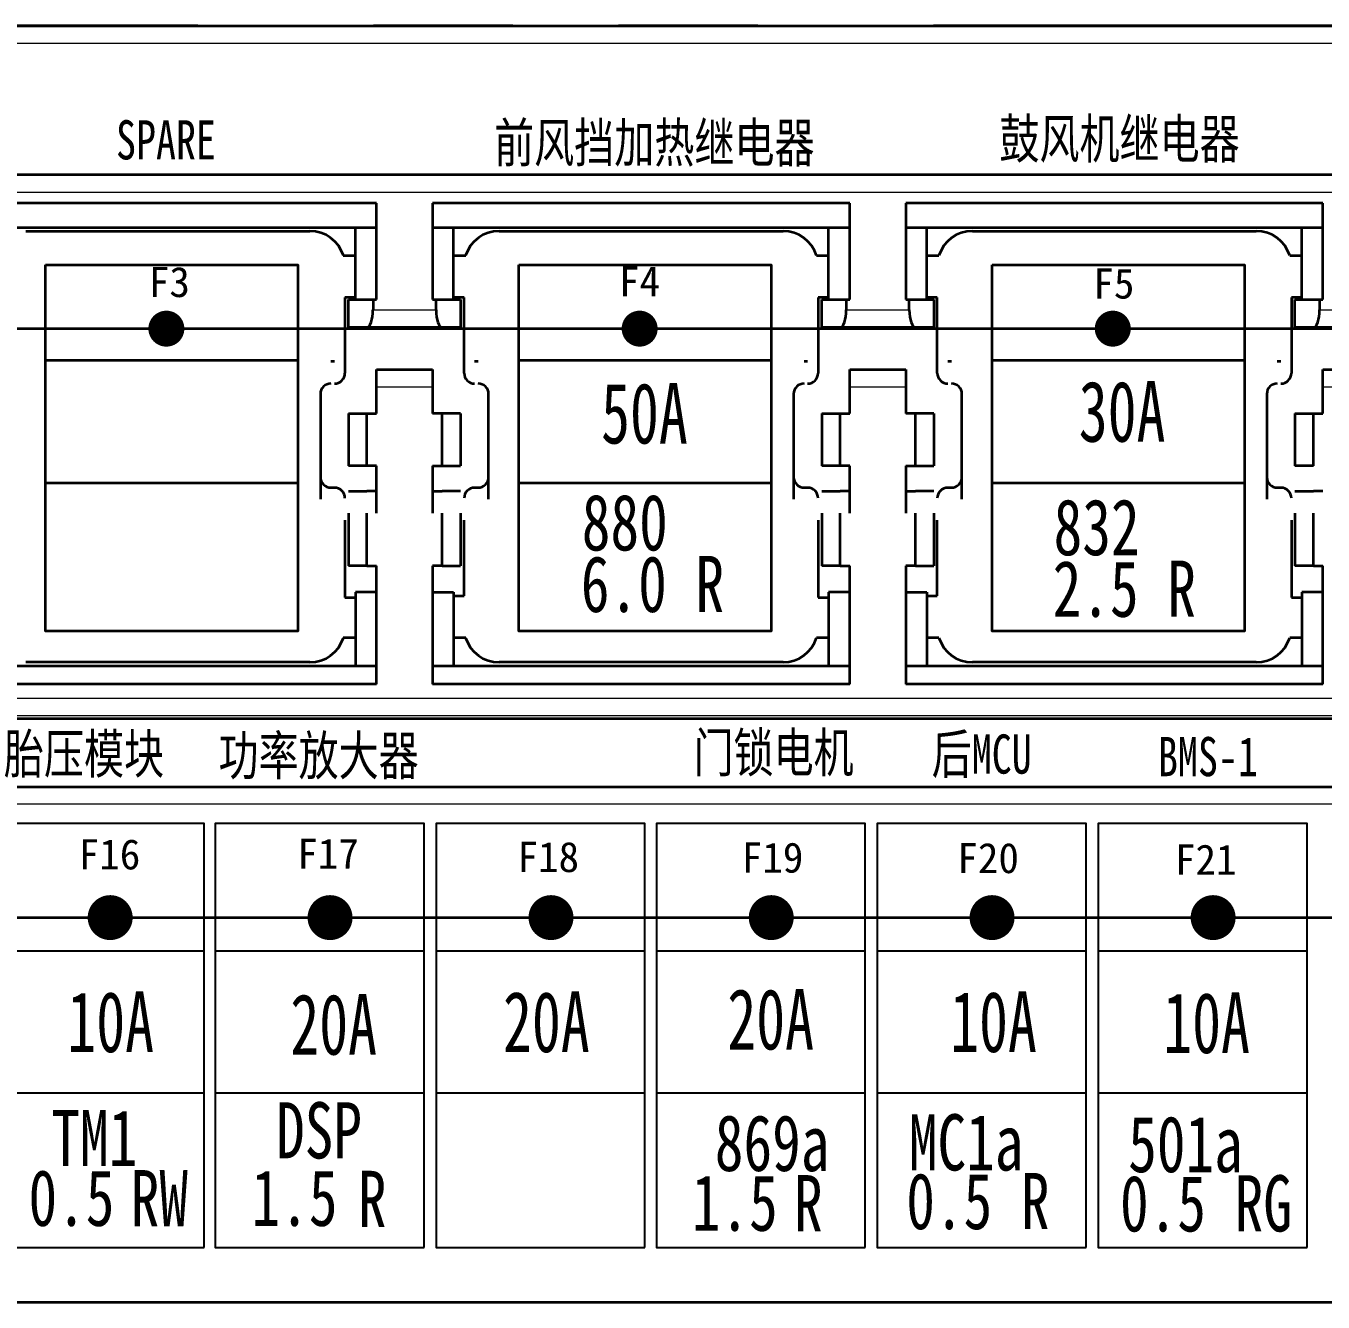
# Model space of a CAD drawing. Header units: millimetres. Extents: x 17 to 3784, y 12 to 1382.
# Drawn here: x 973.02 to 983.89, y 1095.22 to 1105.92 of the extents above; entities that cross this region are included whole.
import ezdxf

# ---------------------------------------------------------------- set-up
doc = ezdxf.new("R2010")
doc.units = ezdxf.units.MM
for name, color, linetype, lineweight in [('0层_1', 7, 'Continuous', 25), ('全部', 7, 'Continuous', 0), ('图层8-0000', 3, 'Continuous', 15), ('粗实线层', 7, 'Continuous', 35)]:
    doc.layers.add(name, color=color, linetype=linetype, lineweight=lineweight)
doc.styles.add('FangSong_GB2312_Style', font='simfang.ttf')
doc.styles.add('HZ', font='', dxfattribs={"width": 0.7})
doc.styles.add('HZTXT', font='', dxfattribs={"width": 0.75})
doc.styles.add('样式 2', font='', dxfattribs={"width": 0.75})
doc.styles.get('HZ').set_extended_font_data('宋体')
doc.styles.get('HZTXT').set_extended_font_data('宋体')
doc.styles.get('样式 2').set_extended_font_data('宋体')

# ---------------------------------------------------------------- blocks, each defined once
blk = doc.blocks.new('点_1')
at = {"ltscale": 0.5, "const_width": 1}
blk.add_lwpolyline([(-0.5, 0, 1), (0.5, 0, 1)], format="xyb", close=True, dxfattribs=at)

msp = doc.modelspace()

# ---------------------------------------------------------------- linework, layer by layer
at = {"color": 0, "lineweight": 35}
for p, q in [((951.688, 1105.918), (1003.401, 1105.918)), ((974.461, 1105.918), (965.498, 1105.918)), ((989.591, 1105.918), (980.628, 1105.918)), ((991.913, 1104.669), (964.411, 1104.669)), ((964.411, 1100.115), (991.913, 1100.115)), ((964.411, 1099.542), (1001.286, 1099.542)), ((964.33, 1095.223), (1004.429, 1095.223))]:
    msp.add_line(p, q, dxfattribs=at)
at = {"color": 0, "lineweight": 35, "ltscale": 0.099504}
for p, q in [((974.461, 1105.918), (975.63, 1105.918)), ((977.102, 1105.918), (975.933, 1105.918)), ((979.156, 1105.918), (977.987, 1105.918)), ((979.459, 1105.918), (980.628, 1105.918))]:
    msp.add_line(p, q, dxfattribs=at)
at = {"color": 0, "lineweight": 35, "ltscale": 0.025743}
for p, q in [((975.63, 1105.918), (975.933, 1105.918)), ((979.156, 1105.918), (979.459, 1105.918))]:
    msp.add_line(p, q, dxfattribs=at)
at = {"color": 0, "lineweight": 35, "ltscale": 0.075249}
msp.add_line((977.102, 1105.918), (977.987, 1105.918), dxfattribs=at)
at = {"color": 0, "lineweight": 13}
for p, q in [((1003.401, 1105.771), (951.688, 1105.771)), ((991.913, 1104.522), (964.411, 1104.522)), ((964.411, 1100.284), (991.913, 1100.284)), ((991.913, 1100.137), (964.411, 1100.137)), ((1001.286, 1099.395), (964.411, 1099.395))]:
    msp.add_line(p, q, dxfattribs=at)
at = {"color": 0, "lineweight": 35, "ltscale": 0.297499}
for p, q in [((975.958, 1104.434), (972.462, 1104.434)), ((979.925, 1104.434), (976.428, 1104.434)), ((983.891, 1104.434), (980.395, 1104.434)), ((972.462, 1104.229), (975.958, 1104.229)), ((976.428, 1104.229), (979.925, 1104.229)), ((980.395, 1104.229), (983.891, 1104.229)), ((972.462, 1100.556), (975.958, 1100.556)), ((976.428, 1100.556), (979.925, 1100.556)), ((980.395, 1100.556), (983.891, 1100.556)), ((975.958, 1100.402), (972.462, 1100.402)), ((979.925, 1100.402), (976.428, 1100.402)), ((983.891, 1100.402), (980.395, 1100.402))]:
    msp.add_line(p, q, dxfattribs=at)
at = {"color": 0, "lineweight": 35, "ltscale": 0.06875}
for p, q in [((975.958, 1103.626), (975.958, 1104.434)), ((976.428, 1104.434), (976.428, 1103.626)), ((979.925, 1103.626), (979.925, 1104.434)), ((980.395, 1104.434), (980.395, 1103.626)), ((983.891, 1103.626), (983.891, 1104.434))]:
    msp.add_line(p, q, dxfattribs=at)
at = {"color": 0, "lineweight": 35, "ltscale": 0.05125}
for p, q in [((975.782, 1103.626), (975.782, 1104.229)), ((976.605, 1103.626), (976.605, 1104.229)), ((979.748, 1103.626), (979.748, 1104.229)), ((980.571, 1103.626), (980.571, 1104.229)), ((983.715, 1103.626), (983.715, 1104.229))]:
    msp.add_line(p, q, dxfattribs=at)
at = {"color": 0, "lineweight": 35, "ltscale": 0.202501}
for p, q in [((973.02, 1104.199), (975.4, 1104.199)), ((976.986, 1104.199), (979.366, 1104.199)), ((980.953, 1104.199), (983.333, 1104.199)), ((975.4, 1100.585), (973.02, 1100.585)), ((979.366, 1100.585), (976.986, 1100.585)), ((983.333, 1100.585), (980.953, 1100.585))]:
    msp.add_line(p, q, dxfattribs=at)
at = {"color": 0, "lineweight": 35, "ltscale": 0.008652}
for p, q in [((975.68, 1103.994), (975.782, 1103.994)), ((976.605, 1103.994), (976.706, 1103.994)), ((979.647, 1103.994), (979.748, 1103.994)), ((980.571, 1103.994), (980.673, 1103.994)), ((983.613, 1103.994), (983.715, 1103.994)), ((975.782, 1100.791), (975.68, 1100.791)), ((976.706, 1100.791), (976.605, 1100.791)), ((979.748, 1100.791), (979.647, 1100.791)), ((980.673, 1100.791), (980.571, 1100.791)), ((983.715, 1100.791), (983.613, 1100.791))]:
    msp.add_line(p, q, dxfattribs=at)
at = {"color": 0, "lineweight": 35, "ltscale": 0.053751}
for p, q in [((975.694, 1103.641), (975.694, 1103.009)), ((976.693, 1103.009), (976.693, 1103.641)), ((979.66, 1103.641), (979.66, 1103.009)), ((980.659, 1103.009), (980.659, 1103.641)), ((983.627, 1103.641), (983.627, 1103.009)), ((976.693, 1101.143), (976.693, 1101.775)), ((980.659, 1101.143), (980.659, 1101.775))]:
    msp.add_line(p, q, dxfattribs=at)
at = {"color": 0, "lineweight": 35, "ltscale": 0.0075}
for p, q in [((975.782, 1103.641), (975.694, 1103.641)), ((975.929, 1103.626), (975.929, 1103.538)), ((976.458, 1103.538), (976.458, 1103.626)), ((976.693, 1103.641), (976.605, 1103.641)), ((979.748, 1103.641), (979.66, 1103.641)), ((979.895, 1103.626), (979.895, 1103.538)), ((980.424, 1103.538), (980.424, 1103.626)), ((980.659, 1103.641), (980.571, 1103.641)), ((983.715, 1103.641), (983.627, 1103.641)), ((983.862, 1103.626), (983.862, 1103.538)), ((975.694, 1101.129), (975.782, 1101.129)), ((976.605, 1101.143), (976.693, 1101.143)), ((979.66, 1101.129), (979.748, 1101.129)), ((980.571, 1101.143), (980.659, 1101.143)), ((983.627, 1101.129), (983.715, 1101.129))]:
    msp.add_line(p, q, dxfattribs=at)
at = {"color": 0, "lineweight": 35, "ltscale": 0.0175}
for p, q in [((975.723, 1103.626), (975.929, 1103.626)), ((976.458, 1103.626), (976.663, 1103.626)), ((979.69, 1103.626), (979.895, 1103.626)), ((980.424, 1103.626), (980.63, 1103.626)), ((983.656, 1103.626), (983.862, 1103.626))]:
    msp.add_line(p, q, dxfattribs=at)
at = {"color": 0, "lineweight": 35, "ltscale": 0.02}
for p, q in [((975.723, 1103.391), (975.723, 1103.626)), ((976.663, 1103.626), (976.663, 1103.391)), ((979.69, 1103.391), (979.69, 1103.626)), ((980.63, 1103.626), (980.63, 1103.391)), ((983.656, 1103.391), (983.656, 1103.626))]:
    msp.add_line(p, q, dxfattribs=at)
at = {"color": 0, "lineweight": 35, "ltscale": 0.002499}
for p, q in [((975.929, 1103.626), (975.958, 1103.626)), ((976.428, 1103.626), (976.458, 1103.626)), ((979.895, 1103.626), (979.925, 1103.626)), ((980.395, 1103.626), (980.424, 1103.626)), ((983.862, 1103.626), (983.891, 1103.626)), ((976.81, 1103.106), (976.781, 1103.106)), ((980.777, 1103.106), (980.747, 1103.106)), ((976.781, 1102.049), (976.81, 1102.049)), ((980.747, 1102.049), (980.777, 1102.049))]:
    msp.add_line(p, q, dxfattribs=at)
at = {"color": 0, "lineweight": 13, "ltscale": 0.045}
for p, q in [((975.929, 1103.538), (976.458, 1103.538)), ((979.895, 1103.538), (980.424, 1103.538)), ((983.862, 1103.538), (984.391, 1103.538))]:
    msp.add_line(p, q, dxfattribs=at)
at = {"color": 0, "lineweight": 35, "ltscale": 0.013126}
for p, q in [((975.877, 1103.391), (975.723, 1103.391)), ((976.663, 1103.391), (976.509, 1103.391)), ((979.844, 1103.391), (979.69, 1103.391)), ((980.63, 1103.391), (980.476, 1103.391)), ((983.811, 1103.391), (983.656, 1103.391)), ((975.723, 1102.671), (975.877, 1102.671)), ((976.663, 1102.671), (976.509, 1102.671)), ((979.69, 1102.671), (979.844, 1102.671)), ((980.63, 1102.671), (980.476, 1102.671)), ((983.656, 1102.671), (983.811, 1102.671)), ((975.877, 1102.231), (975.723, 1102.231)), ((976.509, 1102.231), (976.663, 1102.231)), ((979.844, 1102.231), (979.69, 1102.231)), ((980.476, 1102.231), (980.63, 1102.231)), ((983.811, 1102.231), (983.656, 1102.231)), ((975.723, 1102.019), (975.877, 1102.019)), ((976.663, 1102.019), (976.509, 1102.019)), ((979.69, 1102.019), (979.844, 1102.019)), ((980.63, 1102.019), (980.476, 1102.019)), ((983.656, 1102.019), (983.811, 1102.019)), ((975.877, 1101.393), (975.723, 1101.393)), ((976.509, 1101.393), (976.663, 1101.393)), ((979.844, 1101.393), (979.69, 1101.393)), ((980.476, 1101.393), (980.63, 1101.393)), ((983.811, 1101.393), (983.656, 1101.393))]:
    msp.add_line(p, q, dxfattribs=at)
at = {"color": 0, "lineweight": 35, "ltscale": 0.053749}
for p, q in [((976.509, 1103.391), (975.877, 1103.391)), ((980.476, 1103.391), (979.844, 1103.391)), ((984.442, 1103.391), (983.811, 1103.391))]:
    msp.add_line(p, q, dxfattribs=at)
at = {"color": 0, "lineweight": 35, "ltscale": 0.002501}
for p, q in [((975.606, 1103.106), (975.576, 1103.106)), ((979.572, 1103.106), (979.543, 1103.106)), ((983.539, 1103.106), (983.509, 1103.106)), ((975.576, 1102.049), (975.606, 1102.049)), ((979.543, 1102.049), (979.572, 1102.049)), ((983.509, 1102.049), (983.539, 1102.049))]:
    msp.add_line(p, q, dxfattribs=at)
at = {"color": 0, "lineweight": 35, "ltscale": 0.040001}
for p, q in [((975.958, 1103.039), (976.428, 1103.039)), ((979.925, 1103.039), (980.395, 1103.039)), ((983.891, 1103.039), (984.361, 1103.039))]:
    msp.add_line(p, q, dxfattribs=at)
at = {"color": 0, "lineweight": 35, "ltscale": 0.0125}
for p, q in [((975.958, 1102.892), (975.958, 1103.039)), ((976.428, 1103.039), (976.428, 1102.892)), ((979.925, 1102.892), (979.925, 1103.039)), ((980.395, 1103.039), (980.395, 1102.892)), ((983.891, 1102.892), (983.891, 1103.039))]:
    msp.add_line(p, q, dxfattribs=at)
at = {"color": 0, "lineweight": 35, "ltscale": 0.075}
for p, q in [((975.488, 1102.833), (975.488, 1101.951)), ((976.898, 1101.951), (976.898, 1102.833)), ((979.455, 1102.833), (979.455, 1101.951)), ((980.865, 1101.951), (980.865, 1102.833)), ((983.421, 1102.833), (983.421, 1101.951))]:
    msp.add_line(p, q, dxfattribs=at)
at = {"color": 0, "lineweight": 13, "ltscale": 0.040001}
for p, q in [((976.428, 1102.892), (975.958, 1102.892)), ((980.395, 1102.892), (979.925, 1102.892)), ((984.361, 1102.892), (983.891, 1102.892))]:
    msp.add_line(p, q, dxfattribs=at)
at = {"color": 0, "lineweight": 35, "ltscale": 0.01875}
for p, q in [((975.958, 1102.671), (975.958, 1102.892)), ((976.428, 1102.892), (976.428, 1102.671)), ((979.925, 1102.671), (979.925, 1102.892)), ((980.395, 1102.892), (980.395, 1102.671)), ((983.891, 1102.671), (983.891, 1102.892)), ((975.958, 1101.173), (975.958, 1101.393)), ((976.428, 1101.393), (976.428, 1101.173)), ((979.925, 1101.173), (979.925, 1101.393)), ((980.395, 1101.393), (980.395, 1101.173)), ((983.891, 1101.173), (983.891, 1101.393))]:
    msp.add_line(p, q, dxfattribs=at)
at = {"color": 0, "lineweight": 35, "ltscale": 0.0375}
for p, q in [((975.723, 1102.671), (975.723, 1102.231)), ((975.877, 1102.231), (975.877, 1102.671)), ((976.509, 1102.231), (976.509, 1102.671)), ((976.663, 1102.671), (976.663, 1102.231)), ((979.69, 1102.671), (979.69, 1102.231)), ((979.844, 1102.231), (979.844, 1102.671)), ((980.476, 1102.231), (980.476, 1102.671)), ((980.63, 1102.671), (980.63, 1102.231)), ((983.656, 1102.671), (983.656, 1102.231)), ((983.811, 1102.231), (983.811, 1102.671)), ((975.723, 1101.834), (975.723, 1101.393)), ((975.877, 1101.393), (975.877, 1101.834)), ((976.509, 1101.393), (976.509, 1101.834)), ((976.663, 1101.834), (976.663, 1101.393)), ((979.69, 1101.834), (979.69, 1101.393)), ((979.844, 1101.393), (979.844, 1101.834)), ((980.476, 1101.393), (980.476, 1101.834)), ((980.63, 1101.834), (980.63, 1101.393)), ((983.656, 1101.834), (983.656, 1101.393)), ((983.811, 1101.393), (983.811, 1101.834))]:
    msp.add_line(p, q, dxfattribs=at)
at = {"color": 0, "lineweight": 35, "ltscale": 0.006874}
for p, q in [((975.877, 1102.671), (975.958, 1102.671)), ((976.509, 1102.671), (976.428, 1102.671)), ((979.844, 1102.671), (979.925, 1102.671)), ((980.476, 1102.671), (980.395, 1102.671)), ((983.811, 1102.671), (983.891, 1102.671)), ((975.958, 1102.231), (975.877, 1102.231)), ((976.428, 1102.231), (976.509, 1102.231)), ((979.925, 1102.231), (979.844, 1102.231)), ((980.395, 1102.231), (980.476, 1102.231)), ((975.958, 1102.019), (975.877, 1102.019)), ((976.428, 1102.019), (976.509, 1102.019)), ((979.925, 1102.019), (979.844, 1102.019)), ((980.395, 1102.019), (980.476, 1102.019)), ((983.891, 1102.019), (983.811, 1102.019)), ((975.877, 1101.393), (975.958, 1101.393)), ((976.509, 1101.393), (976.428, 1101.393)), ((979.844, 1101.393), (979.925, 1101.393)), ((980.476, 1101.393), (980.395, 1101.393)), ((983.811, 1101.393), (983.891, 1101.393))]:
    msp.add_line(p, q, dxfattribs=at)
at = {"color": 0, "lineweight": 35, "ltscale": 0.033752}
for p, q in [((975.958, 1101.834), (975.958, 1102.231)), ((976.428, 1102.231), (976.428, 1101.834)), ((979.925, 1101.834), (979.925, 1102.231)), ((980.395, 1102.231), (980.395, 1101.834))]:
    msp.add_line(p, q, dxfattribs=at)
at = {"color": 0, "lineweight": 35, "ltscale": 0.055002}
for p, q in [((975.694, 1101.775), (975.694, 1101.129)), ((979.66, 1101.775), (979.66, 1101.129)), ((983.627, 1101.775), (983.627, 1101.129))]:
    msp.add_line(p, q, dxfattribs=at)
at = {"color": 0, "lineweight": 35, "ltscale": 0.014999}
for p, q in [((975.958, 1101.173), (975.782, 1101.173)), ((976.428, 1101.173), (976.605, 1101.173)), ((979.925, 1101.173), (979.748, 1101.173)), ((980.395, 1101.173), (980.571, 1101.173)), ((983.891, 1101.173), (983.715, 1101.173))]:
    msp.add_line(p, q, dxfattribs=at)
at = {"color": 0, "lineweight": 35, "ltscale": 0.0525}
for p, q in [((975.782, 1101.173), (975.782, 1100.556)), ((976.605, 1101.173), (976.605, 1100.556)), ((979.748, 1101.173), (979.748, 1100.556)), ((980.571, 1101.173), (980.571, 1100.556)), ((983.715, 1101.173), (983.715, 1100.556))]:
    msp.add_line(p, q, dxfattribs=at)
at = {"color": 0, "lineweight": 35, "ltscale": 0.065625}
for p, q in [((975.958, 1100.402), (975.958, 1101.173)), ((976.428, 1101.173), (976.428, 1100.402)), ((979.925, 1100.402), (979.925, 1101.173)), ((980.395, 1101.173), (980.395, 1100.402)), ((983.891, 1100.402), (983.891, 1101.173))]:
    msp.add_line(p, q, dxfattribs=at)
at = {"color": 0, "lineweight": 35}
for centre, radius, start, end in [((975.4, 1103.905), 0.294, 17.4576, 90), ((976.986, 1103.905), 0.294, 90, 162.5424), ((979.366, 1103.905), 0.294, 17.4576, 90), ((980.953, 1103.905), 0.294, 90, 162.5424), ((983.333, 1103.905), 0.294, 17.4576, 90), ((975.606, 1103.009), 0.0881, 270, 0), ((976.781, 1103.009), 0.0881, 180, 270), ((979.572, 1103.009), 0.0881, 270, 0), ((980.747, 1103.009), 0.0881, 180, 270), ((983.539, 1103.009), 0.0881, 270, 0), ((975.576, 1102.833), 0.0881, 90, 180), ((976.81, 1102.833), 0.0881, 360, 90), ((979.543, 1102.833), 0.0881, 90, 180), ((980.777, 1102.833), 0.0881, 360, 90), ((983.509, 1102.833), 0.0881, 90, 180), ((975.576, 1102.137), 0.0881, 180, 270), ((976.81, 1102.137), 0.0881, 270, 360), ((979.543, 1102.137), 0.0881, 180, 270), ((980.777, 1102.137), 0.0881, 270, 360), ((983.509, 1102.137), 0.0881, 180, 270), ((975.606, 1101.96), 0.0881, 0, 90), ((976.781, 1101.96), 0.0881, 90, 180), ((979.572, 1101.96), 0.0881, 0, 90), ((980.747, 1101.96), 0.0881, 90, 180), ((983.539, 1101.96), 0.0881, 0, 90), ((975.4, 1100.879), 0.294, 270, 342.5424), ((976.986, 1100.879), 0.294, 197.4576, 270), ((979.366, 1100.879), 0.294, 270, 342.5424), ((980.953, 1100.879), 0.294, 197.4576, 270), ((983.333, 1100.879), 0.294, 270, 342.5424)]:
    msp.add_arc(centre, radius, start, end, dxfattribs=at)
for centre, start_param, end_param in [((975.877, 1103.538), 6.283185, 7.853982), ((976.509, 1103.538), 4.712389, 6.283185), ((979.844, 1103.538), 6.283185, 7.853982), ((980.476, 1103.538), 4.712389, 6.283185), ((983.811, 1103.538), 6.283185, 7.853982)]:
    msp.add_ellipse(centre, major_axis=(0, -0.147), ratio=0.35, start_param=start_param, end_param=end_param, dxfattribs=at)
at = {"layer": '0层_1', "color": 0, "lineweight": -2}
for p, q in [((974.514, 1098.165), (972.763, 1098.165)), ((976.357, 1098.165), (974.606, 1098.165)), ((978.208, 1098.165), (976.458, 1098.165)), ((980.054, 1098.165), (978.304, 1098.165)), ((981.906, 1098.165), (980.155, 1098.165)), ((983.758, 1098.165), (982.008, 1098.165)), ((974.514, 1096.973), (972.763, 1096.973)), ((976.357, 1096.973), (974.606, 1096.973)), ((978.208, 1096.973), (976.458, 1096.973)), ((980.054, 1096.973), (978.304, 1096.973)), ((981.906, 1096.973), (980.155, 1096.973)), ((983.758, 1096.973), (982.008, 1096.973))]:
    msp.add_line(p, q, dxfattribs=at)
for points in [[(974.514, 1095.68), (974.514, 1099.233), (972.763, 1099.233), (972.763, 1095.68)], [(976.357, 1095.68), (976.357, 1099.233), (974.606, 1099.233), (974.606, 1095.68)], [(978.208, 1095.68), (978.208, 1099.233), (976.458, 1099.233), (976.458, 1095.68)], [(980.054, 1095.68), (980.054, 1099.233), (978.304, 1099.233), (978.304, 1095.68)], [(981.906, 1095.68), (981.906, 1099.233), (980.155, 1099.233), (980.155, 1095.68)], [(983.758, 1095.68), (983.758, 1099.233), (982.008, 1099.233), (982.008, 1095.68)]]:
    msp.add_lwpolyline(points, close=True, dxfattribs=at)
at = {"layer": '粗实线层', "color": 4}
for p, q in [((966.264, 1103.381), (990.063, 1103.381)), ((966.303, 1098.445), (997.873, 1098.445))]:
    msp.add_line(p, q, dxfattribs=at)
at = {"layer": '粗实线层', "color": 0}
for p, q in [((973.185, 1103.117), (975.3, 1103.117)), ((977.151, 1103.117), (979.266, 1103.117)), ((981.118, 1103.117), (983.233, 1103.117)), ((973.185, 1102.089), (975.3, 1102.089)), ((977.151, 1102.089), (979.266, 1102.089)), ((981.118, 1102.089), (983.233, 1102.089))]:
    msp.add_line(p, q, dxfattribs=at)
for points in [[(973.185, 1103.916), (975.3, 1103.916), (975.3, 1100.845), (973.185, 1100.845)], [(977.151, 1103.916), (979.266, 1103.916), (979.266, 1100.845), (977.151, 1100.845)], [(981.118, 1103.916), (983.233, 1103.916), (983.233, 1100.845), (981.118, 1100.845)]]:
    msp.add_lwpolyline(points, close=True, dxfattribs=at)

# ---------------------------------------------------------------- block references
at = {"layer": '全部', "color": 0, "lineweight": 5, "xscale": 0.1506785280000343, "yscale": 0.1506785280000343, "zscale": 0.1506785280000343, "rotation": 90}
for p in [(974.197, 1103.381), (978.164, 1103.381), (982.13, 1103.381)]:
    msp.add_blockref('点_1', p, dxfattribs=at)
at = {"layer": '全部', "color": 0, "lineweight": 5, "xscale": 0.18834816, "yscale": 0.18834816, "zscale": 0.18834816}
for p in [(973.726, 1098.445), (975.569, 1098.445), (977.421, 1098.445), (979.267, 1098.445), (981.118, 1098.445), (982.971, 1098.445)]:
    msp.add_blockref('点_1', p, dxfattribs=at)

# ---------------------------------------------------------------- texts
at = {"color": 0, "linetype": 'Continuous', "style": 'FangSong_GB2312_Style'}
for s, p in [('F4', (977.991, 1103.651)), ('F3', (974.05, 1103.646)), ('F5', (981.967, 1103.633)), ('F16', (973.462, 1098.849)), ('F17', (975.294, 1098.854)), ('F18', (977.14, 1098.827)), ('F19', (979.02, 1098.822)), ('F20', (980.827, 1098.818)), ('F21', (982.651, 1098.805))]:
    msp.add_text(s, height=0.2531, dxfattribs=at).set_placement(p)
at = {"layer": '0层_1', "color": 0, "lineweight": -2, "char_height": 0.32821, "attachment_point": 7, "style": 'HZ'}
for s, insert in [('{\\W0.75;SPARE}', (973.775, 1104.794)), ('{\\W0.75;前风挡加热继电器}', (976.944, 1104.738)), ('{\\W0.75;鼓风机继电器}', (981.179, 1104.772)), ('{\\W0.75;胎压模块}', (972.835, 1099.617)), ('{\\W0.75;功率放大器}', (974.634, 1099.602)), ('{\\W0.75;门锁电机}', (978.615, 1099.628)), ('{\\W0.75;后MCU}', (980.612, 1099.615)), ('{\\W0.75;BMS-1}', (982.509, 1099.625))]:
    msp.add_mtext(s, dxfattribs=dict(at, insert=insert))
at = {"layer": '0层_1', "color": 0, "lineweight": -2, "width": 2.1084, "attachment_point": 7, "style": 'HZ'}
for s, insert, char_height in [('50A', (977.841, 1102.41), 0.5085), ('30A', (981.845, 1102.425), 0.5085), ('10A', (973.367, 1097.309), 0.5085), ('20A', (977.019, 1097.309), 0.5085), ('20A', (978.899, 1097.331), 0.5085), ('\\pt2.0342;10A', (980.767, 1097.31), 0.50854), ('10A', (982.553, 1097.301), 0.5085), ('20A', (975.236, 1097.288), 0.5085)]:
    msp.add_mtext(s, dxfattribs=dict(at, insert=insert, char_height=char_height))
at = {"layer": '图层8-0000', "color": 0, "style": '样式 2', "width": 0.75}
for s, height, p in [('TM1', 0.4709, (973.233, 1096.363)), ('DSP', 0.4709, (975.116, 1096.427)), ('869a', 0.4709, (978.794, 1096.321)), ('MC1a', 0.4709, (980.42, 1096.326)), ('0.5', 0.4709, (973.041, 1095.861)), ('RW', 0.4709, (973.898, 1095.858)), ('1.5', 0.4709, (974.911, 1095.861)), ('R', 0.471, (975.802, 1095.852)), ('0.5 R', 0.4709, (980.399, 1095.834)), ('1.5', 0.4709, (978.601, 1095.82)), ('R', 0.471, (979.458, 1095.816))]:
    msp.add_text(s, height=height, dxfattribs=at).set_placement(p)
at = {"layer": '图层8-0000', "color": 0, "char_height": 0.4709}
for s, insert, width, attachment_point, style in [('880', (977.679, 1101.993), 2.73785, 1, 'HZTXT'), ('832', (981.634, 1101.953), 2.73785, 1, 'HZTXT'), ('6.0 R', (977.671, 1101.477), 1.39217, 1, 'HZTXT'), ('2.5 R', (981.626, 1101.437), 1.39217, 1, 'HZTXT'), ('501a', (983.22, 1096.303), 1.39217, 9, '样式 2'), ('0.5 RG', (983.632, 1095.807), 1.89096, 9, '样式 2')]:
    msp.add_mtext(s, dxfattribs=dict(at, insert=insert, width=width, attachment_point=attachment_point, style=style))

doc.saveas('drawing.dxf')
